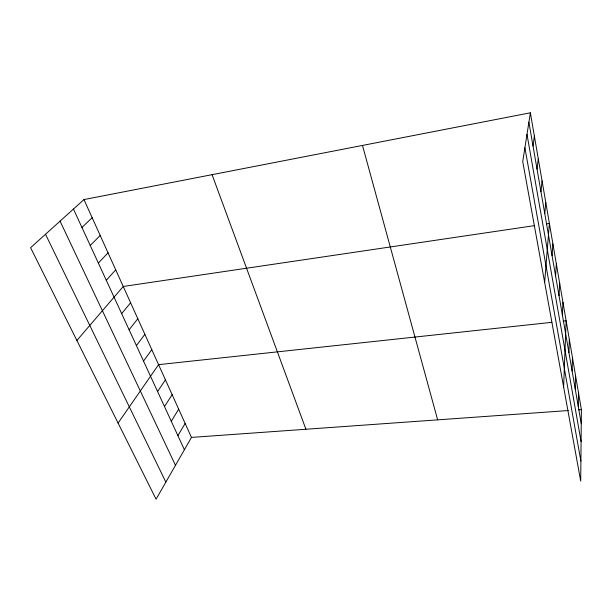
<?xml version="1.0" encoding="UTF-8"?>
<svg xmlns="http://www.w3.org/2000/svg" width="612" height="612" viewBox="0 0 612 612"><rect width="100%" height="100%" fill="white"/><g stroke="black" fill="none" stroke-linecap="round" stroke-linejoin="round"><path stroke-width="0.92" d="M530.367 112.799L581.4 409.612L580.704 481.101L522.732 161.606L530.367 112.799L83.966 199.573L30.6 247.707L156.075 499.201L191.457 437.412L83.966 199.573M578.286 406.559L578.493 392.682M575.242 389.018L575.51 375.355M572.121 371.056L572.457 357.607M568.923 352.634L569.336 339.423M563.629 386.998L566.131 320.795L563.285 321.101M562.374 314.966L562.948 302.267M559.031 295.703L559.682 283.287M555.597 275.951L556.339 263.833M552.078 255.694L552.904 243.882M544.642 282.377L549.392 223.434L546.615 223.839M544.757 213.557L545.782 202.45M540.954 191.648L542.079 180.915M537.045 169.134L538.277 158.814M533.021 146.008L534.375 136.116M177.901 435.637L185.138 423.435M171.268 421.247L178.696 409.183M164.498 406.559L172.125 394.641M157.582 391.565L165.416 379.8M118.093 423.068L158.569 364.653L551.886 322.325M143.537 361.088L151.791 349.651M136.4 345.604L144.876 334.336M129.109 329.792L137.807 318.707M121.666 313.65L130.601 302.756M76.883 340.471L123.242 286.47L534.582 225.621M106.297 280.304L115.722 269.831M98.356 263.076L108.041 252.833M90.239 245.473L100.192 235.467M81.939 227.465L92.167 217.719M191.457 437.412L568.25 410.545M578.585 409.811L581.4 409.612M45.51 234.258L165.852 482.126M60.06 221.139L175.476 465.327M73.455 209.059L184.403 449.736M212.073 174.672L305.916 429.257M362.488 145.434L437.649 419.863M524.905 147.737L580.895 461.104M526.993 134.372L581.086 441.612M528.89 122.232L581.262 423.68"/></g></svg>
